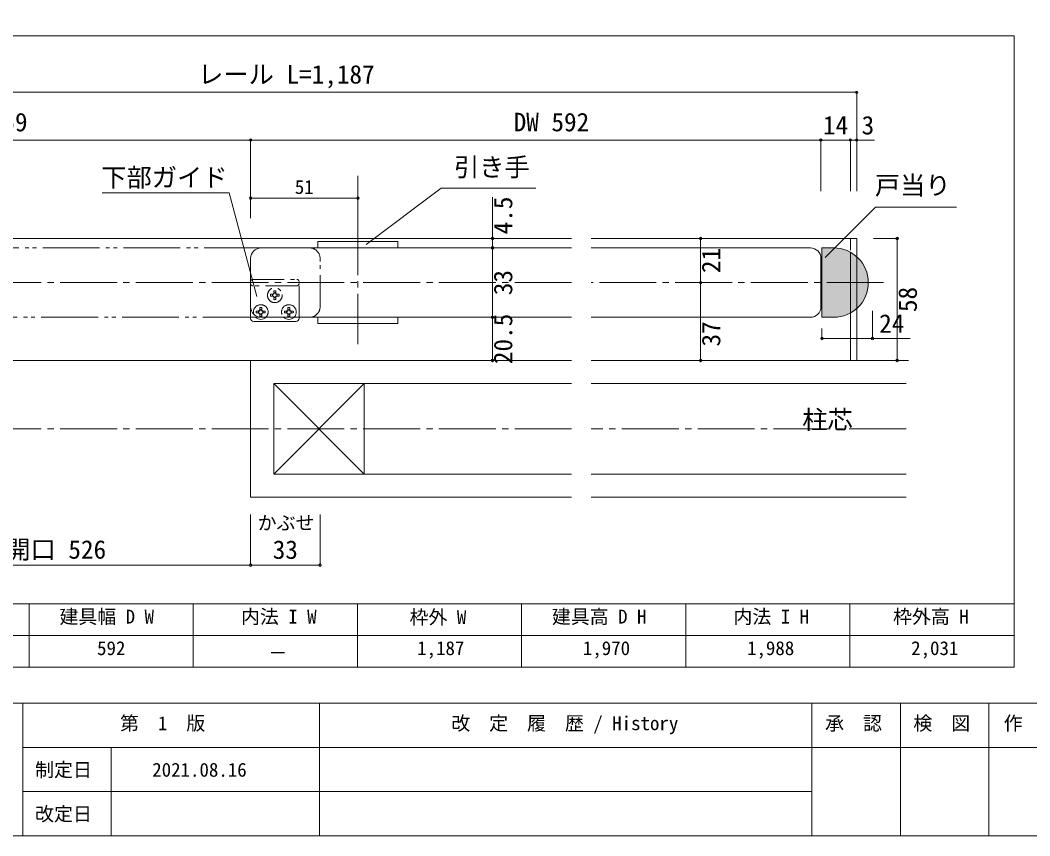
# Model space of a CAD drawing. Units: millimetres on the paper, enlarged 10 times, with parts at other scales. Extents: x -1985 to 2015, y -1370 to 1400.
# Drawn here: x -1179 to 420, y -1370 to -78 of the extents above; entities that cross this region are included whole.
import ezdxf
from ezdxf.enums import TextEntityAlignment as Align

# ---------------------------------------------------------------- set-up
doc = ezdxf.new("R2010")
doc.units = ezdxf.units.MM
doc.header["$LTSCALE"] = 10
doc.header["$PDMODE"] = 32
doc.header["$PDSIZE"] = 4
for name, pattern in [('CHAIN2', [12, 9, -1, 1, -1]), ('DOUBLE_CHAIN1', [8.8, 5, -1, 0.6, -0.6, 0.6, -1]), ('DOUBLE_CHAIN2', [12.8, 9, -1, 0.6, -0.6, 0.6, -1])]:
    doc.linetypes.add(name, pattern=pattern)
doc.layers.add('1-1_0', color=7, linetype='Continuous', lineweight=20)
doc.layers.add('2-0_18', color=7, linetype='Continuous', lineweight=20)
doc.styles.add('ＭＳ ゴシック', font='')
doc.styles.get('ＭＳ ゴシック').set_extended_font_data('MS Gothic')

msp = doc.modelspace()

# ---------------------------------------------------------------- hatches: boundary and pattern name
at = {"layer": '2-0_18'}
for points in [[(164.14, -493.34, 0.41421), (109.14, -438.34), (109.14, -493.34)], [(109.14, -548.34, 0.41421), (164.14, -493.34), (109.14, -493.34)]]:
    msp.add_hatch(color=9, dxfattribs=at).paths.add_polyline_path(points)

# ---------------------------------------------------------------- linework, layer by layer
at = {"layer": '1-1_0'}
for p, q in [((395, -102.5), (-1935, -102.5)), ((395, -102.5), (-1935, -102.5)), ((395, -102.5), (-1935, -102.5)), ((395, -102.5), (-1935, -102.5)), ((395, -1002.5), (395, -102.5)), ((395, -1002.5), (395, -102.5)), ((395, -1002.5), (-1935, -1002.5)), ((395, -1002.5), (-1935, -1002.5)), ((-1165, -1002.5), (-1165, -1102.5)), ((-905, -1002.5), (-905, -1102.5)), ((-645, -1002.5), (-645, -1102.5)), ((-385, -1002.5), (-385, -1102.5)), ((-125, -1002.5), (-125, -1102.5)), ((135, -1002.5), (135, -1102.5)), ((395, -1002.5), (395, -1102.5)), ((395, -1052.5), (-1935, -1052.5)), ((395, -1102.5), (-1935, -1102.5)), ((2015, -1160), (-1985, -1160)), ((-1175, -1160), (-1175, -1370)), ((-705, -1160), (-705, -1370)), ((75, -1160), (75, -1370)), ((215, -1160), (215, -1370)), ((355, -1160), (355, -1370)), ((2015, -1230), (-1175, -1230)), ((-1035, -1230), (-1035, -1370)), ((75, -1300), (-1175, -1300))]:
    msp.add_line(p, q, dxfattribs=at)
for points in [[(-1985, -1370), (2015, -1370), (2015, 1400), (-1985, 1400)], [(395, -1002.5), (-1935, -1002.5), (-1935, -1102.5)]]:
    msp.add_lwpolyline(points, dxfattribs=at)
at = {"layer": '2-0_18', "color": 4, "lineweight": 9}
for p, q in [((145.81, -191.74), (145.81, -348.39)), ((-814.19, -267.39), (-1595.41, -267.39)), ((-814.19, -267.39), (-814.19, -391.32)), ((89.14, -267.39), (-814.19, -267.39)), ((135.81, -267.39), (135.81, -348.39)), ((145.81, -267.39), (135.81, -267.39)), ((145.81, -267.39), (173.8, -267.39)), ((-644.19, -324.26), (-644.19, -391.32)), ((-848.25, -350.84), (-1049.34, -350.84)), ((-804.15, -515.44), (-848.25, -350.84)), ((-814.19, -359.44), (-644.19, -359.44)), ((-814.19, -359.44), (-814.19, -391.32)), ((-430.93, -423.34), (-430.93, -357.84)), ((-430.93, -423.34), (-430.93, -438.34)), ((-101.44, -423.34), (-101.44, -493.34)), ((209.93, -423.34), (172.45, -423.34)), ((209.93, -423.34), (209.93, -616.67)), ((-430.93, -438.34), (-430.93, -548.34)), ((-101.44, -493.34), (-101.44, -616.67)), ((170.81, -581.87), (170.81, -538.05)), ((-430.93, -548.34), (-430.93, -616.67)), ((90.81, -581.87), (90.81, -566.18)), ((90.81, -581.87), (170.81, -581.87)), ((170.81, -581.87), (230.48, -581.87)), ((-814.19, -941.08), (-814.19, -861.08)), ((-704.19, -941.08), (-704.19, -861.08)), ((-1590.41, -941.08), (-704.19, -941.08))]:
    msp.add_line(p, q, dxfattribs=at)
at = {"layer": '2-0_18'}
for p, q in [((-512.34, -343.91), (-631.32, -432.89)), ((-362.52, -343.91), (-512.34, -343.91)), ((-814.19, -423.34), (-1215, -423.34)), ((-814.19, -423.34), (-305.81, -423.34)), ((-707.52, -428.34), (-580.86, -428.34)), ((-707.52, -438.34), (-707.52, -428.34)), ((-580.86, -428.34), (-580.86, -438.34)), ((-275.03, -423.34), (145.81, -423.34)), ((135.81, -423.34), (135.81, -441.93)), ((145.81, -423.34), (145.81, -552.64)), ((-797.52, -438.34), (-305.81, -438.34)), ((72.48, -438.34), (-275.03, -438.34)), ((109.14, -438.34), (90.81, -438.34)), ((90.81, -438.34), (90.81, -548.34)), ((135.81, -445.24), (135.81, -616.67)), ((-814.19, -455.01), (-814.19, -531.67)), ((-814.19, -455.01), (-814.19, -531.67)), ((-814.19, -455.01), (-814.19, -531.67)), ((89.14, -455.01), (89.14, -531.67)), ((-814.19, -550.01), (-814.19, -548.43)), ((-809.19, -555.01), (-742.52, -555.01)), ((-797.52, -548.34), (-305.81, -548.34)), ((-737.52, -550.01), (-737.52, -548.43)), ((-707.52, -548.34), (-707.52, -558.34)), ((-707.52, -558.34), (-580.86, -558.34)), ((-580.86, -558.34), (-580.86, -548.34)), ((72.48, -548.34), (-275.03, -548.34)), ((90.81, -548.34), (109.14, -548.34)), ((145.81, -553.37), (145.81, -616.67)), ((-814.19, -616.67), (-1215, -616.67)), ((-814.19, -616.67), (-814.19, -833.34)), ((-814.19, -616.67), (-305.81, -616.67)), ((-275.03, -616.67), (223.95, -616.67)), ((227.77, -616.67), (172.45, -616.67)), ((-634.19, -653.34), (-777.52, -796.67)), ((-777.52, -653.34), (-634.19, -796.67)), ((-777.52, -653.34), (-777.52, -796.67)), ((-777.52, -653.34), (-305.81, -653.34)), ((-634.19, -653.34), (-634.19, -796.67)), ((-275.03, -653.34), (223.95, -653.34)), ((-777.52, -796.67), (-305.81, -796.67)), ((-275.03, -796.67), (223.95, -796.67)), ((-814.19, -833.34), (-305.81, -833.34)), ((-275.03, -833.34), (223.95, -833.34))]:
    msp.add_line(p, q, dxfattribs=at)
at = {"layer": '2-0_18', "color": 4, "linetype": 'CHAIN2', "lineweight": 9}
for p, q in [((-644.19, -391.32), (-644.19, -590.98)), ((-305.81, -493.34), (-1215, -493.34)), ((188.31, -493.34), (-275.03, -493.34)), ((-305.81, -725.01), (-1215, -725.01)), ((223.95, -725.01), (-275.03, -725.01))]:
    msp.add_line(p, q, dxfattribs=at)
at = {"layer": '2-0_18', "linetype": 'DOUBLE_CHAIN2'}
for p, q in [((-797.52, -438.34), (-1215, -438.34)), ((-799.83, -548.34), (-1215, -548.34))]:
    msp.add_line(p, q, dxfattribs=at)
at = {"layer": '2-0_18', "linetype": 'DOUBLE_CHAIN1'}
for p, q in [((-704.19, -531.67), (-704.19, -455.01)), ((-814.19, -548.43), (-814.19, -491.67)), ((-810.86, -488.34), (-740.86, -488.34)), ((-737.52, -548.43), (-737.52, -491.67)), ((-740.86, -498.34), (-810.86, -498.34)), ((-776.89, -510.45), (-776.9, -509.91)), ((-774.82, -510.45), (-774.81, -509.91)), ((-776.89, -516.23), (-776.9, -516.77)), ((-774.82, -516.23), (-774.81, -516.77)), ((-799.18, -537.11), (-799.2, -536.58)), ((-799.18, -542.9), (-799.2, -543.43)), ((-797.11, -537.11), (-797.1, -536.58)), ((-797.11, -542.9), (-797.1, -543.43)), ((-754.6, -537.11), (-754.61, -536.58)), ((-754.6, -542.9), (-754.61, -543.43)), ((-752.53, -537.11), (-752.52, -536.58)), ((-752.53, -542.9), (-752.52, -543.43))]:
    msp.add_line(p, q, dxfattribs=at)
at = {"layer": '2-0_18', "color": 4, "lineweight": 9}
for points in [[(145.81, -191.74), (-1652.08, -191.74), (-1652.08, -348.39)], [(135.81, -267.39), (89.14, -267.39), (89.14, -348.39)], [(303.9, -373.58), (175.8, -373.58), (95.79, -453.6)]]:
    msp.add_lwpolyline(points, dxfattribs=at)
at = {"layer": '2-0_18'}
msp.add_lwpolyline([(111.01, -438.37), (90.81, -438.37), (90.81, -548.34), (109.14, -548.34)], dxfattribs=at)
at = {"layer": '2-0_18', "linetype": 'DOUBLE_CHAIN1'}
for points in [[(-778.75, -512.3), (-779.28, -512.29), (-782.8, -511.85), (-779.4, -511.66)], [(-777.48, -511.71), (-778.75, -512.3), (-779.4, -511.66), (-778.13, -511.07)], [(-776.9, -509.91), (-777.35, -506.4), (-777.54, -509.8)], [(-774.23, -511.71), (-774.82, -510.45), (-774.17, -509.8), (-773.58, -511.07)], [(-774.81, -509.91), (-774.37, -506.4), (-774.17, -509.8)], [(-772.96, -512.3), (-772.43, -512.29), (-768.91, -511.85), (-772.32, -511.66)], [(-778.75, -514.37), (-779.28, -514.39), (-782.8, -514.83), (-779.4, -515.02)], [(-777.48, -514.97), (-776.89, -516.23), (-777.54, -516.88), (-778.13, -515.61)], [(-776.9, -516.77), (-777.35, -520.28), (-777.54, -516.88)], [(-774.81, -516.77), (-774.37, -520.28), (-774.17, -516.88)], [(-774.23, -514.97), (-772.96, -514.37), (-772.32, -515.02), (-773.58, -515.61)], [(-772.96, -514.37), (-772.43, -514.39), (-768.91, -514.83), (-772.32, -515.02)], [(-801.04, -538.97), (-801.57, -538.96), (-805.09, -538.52), (-801.69, -538.32)], [(-801.04, -541.04), (-801.57, -541.05), (-805.09, -541.49), (-801.69, -541.69)], [(-799.77, -538.38), (-801.04, -538.97), (-801.69, -538.32), (-800.42, -537.73)], [(-799.77, -541.63), (-799.18, -542.9), (-799.83, -543.55), (-800.42, -542.28)], [(-799.2, -536.58), (-799.64, -533.07), (-799.83, -536.47)], [(-799.2, -543.43), (-799.64, -546.94), (-799.83, -543.55)], [(-796.52, -538.38), (-797.11, -537.11), (-796.47, -536.47), (-795.88, -537.73)], [(-797.1, -536.58), (-796.66, -533.07), (-796.47, -536.47)], [(-797.1, -543.43), (-796.66, -546.94), (-796.47, -543.55)], [(-796.52, -541.63), (-795.25, -541.04), (-794.61, -541.69), (-795.88, -542.28)], [(-795.25, -538.97), (-794.72, -538.96), (-791.2, -538.52), (-794.61, -538.32)], [(-795.25, -541.04), (-794.72, -541.05), (-791.2, -541.49), (-794.61, -541.69)], [(-756.46, -538.97), (-756.99, -538.96), (-760.51, -538.52), (-757.1, -538.32)], [(-756.46, -541.04), (-756.99, -541.05), (-760.51, -541.49), (-757.1, -541.69)], [(-755.19, -538.38), (-756.46, -538.97), (-757.1, -538.32), (-755.84, -537.73)], [(-755.19, -541.63), (-754.6, -542.9), (-755.25, -543.55), (-755.84, -542.28)], [(-754.61, -536.58), (-755.05, -533.07), (-755.25, -536.47)], [(-754.61, -543.43), (-755.05, -546.94), (-755.25, -543.55)], [(-751.94, -538.38), (-752.53, -537.11), (-751.88, -536.47), (-751.29, -537.73)], [(-752.52, -536.58), (-752.08, -533.07), (-751.88, -536.47)], [(-752.52, -543.43), (-752.08, -546.94), (-751.88, -543.55)], [(-751.94, -541.63), (-750.67, -541.04), (-750.02, -541.69), (-751.29, -542.28)], [(-750.67, -538.97), (-750.14, -538.96), (-746.62, -538.52), (-750.02, -538.32)], [(-750.67, -541.04), (-750.14, -541.05), (-746.62, -541.49), (-750.02, -541.69)]]:
    msp.add_lwpolyline(points, dxfattribs=at)
for points in [[(-777.48, -511.71), (-776.89, -510.45), (-777.54, -509.8), (-778.13, -511.07)], [(-774.23, -511.71), (-772.96, -512.3), (-772.32, -511.66), (-773.58, -511.07)], [(-777.48, -514.97), (-778.75, -514.37), (-779.4, -515.02), (-778.13, -515.61)], [(-774.23, -514.97), (-774.82, -516.23), (-774.17, -516.88), (-773.58, -515.61)], [(-799.77, -541.63), (-801.04, -541.04), (-801.69, -541.69), (-800.42, -542.28)], [(-799.77, -538.38), (-799.18, -537.11), (-799.83, -536.47), (-800.42, -537.73)], [(-796.52, -541.63), (-797.11, -542.9), (-796.47, -543.55), (-795.88, -542.28)], [(-796.52, -538.38), (-795.25, -538.97), (-794.61, -538.32), (-795.88, -537.73)], [(-755.19, -541.63), (-756.46, -541.04), (-757.1, -541.69), (-755.84, -542.28)], [(-755.19, -538.38), (-754.6, -537.11), (-755.25, -536.47), (-755.84, -537.73)], [(-751.94, -541.63), (-752.53, -542.9), (-751.88, -543.55), (-751.29, -542.28)], [(-751.94, -538.38), (-750.67, -538.97), (-750.02, -538.32), (-751.29, -537.73)]]:
    msp.add_lwpolyline(points, close=True, dxfattribs=at)
msp.add_circle((-775.86, -513.34), 11.67, dxfattribs=at)
at = {"layer": '2-0_18'}
for centre, radius, start, end in [((-797.52, -455.01), 16.67, 90, 180), ((-797.52, -455.01), 16.67, 90, 180), ((-797.52, -455.01), 16.67, 90, 180), ((72.48, -455.01), 16.67, 0, 90), ((109.14, -493.34), 55, 0, 90), ((109.14, -493.34), 55, 270, 0), ((109.14, -493.34), 55, 270, 0), ((-797.52, -531.67), 16.67, 180, 270), ((-797.52, -531.67), 16.67, 180, 270), ((-797.52, -531.67), 16.67, 180, 270), ((72.48, -531.67), 16.67, 270, 0), ((-809.19, -550.01), 5, 180, 270), ((-798.15, -540.01), 11.67, 226.09703, 314.2551), ((-753.56, -540.01), 11.67, 226.24041, 314.06662), ((-742.52, -550.01), 5, 270, 0)]:
    msp.add_arc(centre, radius, start, end, dxfattribs=at)
at = {"layer": '2-0_18', "linetype": 'DOUBLE_CHAIN1'}
for centre, radius, start, end in [((-720.86, -455.01), 16.67, 0, 90), ((-810.86, -491.67), 3.33, 90, 180), ((-810.86, -495.01), 3.33, 180, 270), ((-740.86, -491.67), 3.33, 0, 90), ((-740.86, -495.01), 3.33, 270, 0), ((-775.86, -514.2), 7.94, 90, 100.80514), ((-775.86, -513.34), 3.58, 72.98773, 107.01227), ((-775.86, -514.2), 7.94, 79.19486, 90), ((-775, -513.34), 7.94, 169.19486, 190.80514), ((-775.86, -513.34), 3.58, 162.98773, 197.01227), ((-775.86, -512.48), 7.94, 259.19486, 270), ((-775.86, -513.34), 3.58, 252.98773, 287.01227), ((-775.86, -512.48), 7.94, 270, 280.80514), ((-775.86, -513.34), 3.58, 342.98773, 17.01227), ((-776.71, -513.34), 7.94, 349.19486, 10.80514), ((-798.15, -540.01), 11.67, 314.2551, 226.09703), ((-797.29, -540.01), 7.94, 169.19486, 190.80514), ((-798.15, -540.01), 3.58, 162.98773, 197.01227), ((-798.15, -540.87), 7.94, 90, 100.80514), ((-798.15, -540.01), 3.58, 72.98773, 107.01227), ((-798.15, -540.01), 3.58, 252.98773, 287.01227), ((-798.15, -540.87), 7.94, 79.19486, 90), ((-798.15, -540.01), 3.58, 342.98773, 17.01227), ((-799.01, -540.01), 7.94, 349.19486, 10.80514), ((-753.56, -540.01), 11.67, 314.06662, 226.24041), ((-752.71, -540.01), 7.94, 169.19486, 190.80514), ((-753.56, -540.01), 3.58, 162.98773, 197.01227), ((-753.56, -540.87), 7.94, 90, 100.80514), ((-753.56, -540.01), 3.58, 72.98773, 107.01227), ((-753.56, -540.01), 3.58, 252.98773, 287.01227), ((-753.56, -540.87), 7.94, 79.19486, 90), ((-753.56, -540.01), 3.58, 342.98773, 17.01227), ((-754.42, -540.01), 7.94, 349.19486, 10.80514), ((-720.86, -531.67), 16.67, 270, 0), ((-798.15, -539.14), 7.94, 259.19486, 270), ((-798.15, -539.14), 7.94, 270, 280.80514), ((-753.56, -539.14), 7.94, 259.19486, 270), ((-753.56, -539.14), 7.94, 270, 280.80514)]:
    msp.add_arc(centre, radius, start, end, dxfattribs=at)
at = {"layer": '2-0_18', "color": 4}
for p in [(145.81, -191.74), (-814.19, -267.39), (89.14, -267.39), (135.81, -267.39), (145.81, -267.39), (-814.19, -359.44), (-644.19, -359.44), (-430.93, -423.34), (-101.44, -423.34), (209.93, -423.34), (-430.93, -438.34), (-101.44, -493.34), (-430.93, -548.34), (90.81, -581.87), (170.81, -581.87), (-430.93, -616.67), (-101.44, -616.67), (209.93, -616.67), (-814.19, -941.08), (-704.19, -941.08)]:
    msp.add_point(p, dxfattribs=at)
at = {"layer": '2-0_18'}
msp.add_point((-814.19, -267.39), dxfattribs=at)
at = {"layer": '2-0_18', "color": 9}
msp.add_solid([(90.81, -438.34), (109.14, -438.34), (90.81, -548.34), (109.14, -548.34)], dxfattribs=at)

# ---------------------------------------------------------------- texts
at = {"layer": '1-1_0', "style": 'ＭＳ ゴシック'}
for s, p in [('建具幅 D W', (-1117.05, -1040.24)), ('内法 I W', (-829.48, -1040.24)), ('枠外 W', (-562.43, -1041.02)), ('建具高 D H', (-337.05, -1040.24)), ('内法 I H', (-49.48, -1040.24)), ('枠外高 H', (203.34, -1040.24)), ('592', (-1057.41, -1090.24)), ('1,187', (-550.41, -1090.24)), ('1,970', (-287.91, -1090.24)), ('1,988', (-27.91, -1090.24)), ('2,031', (232.09, -1090.24)), ('第\u30001\u3000版', (-1020.97, -1209.21)), ('改\u3000定\u3000履\u3000歴 / History', (-496.31, -1209.21)), ('承\u3000認', (95.74, -1209.21)), ('検\u3000図', (235.6, -1209.21)), ('作\u3000成', (378.67, -1209.21)), ('制定日', (-1155.61, -1282.92)), ('2021.08.16', (-970, -1282.92)), ('改定日', (-1155.61, -1352.92))]:
    msp.add_text(s, height=21.99, dxfattribs=at).set_placement(p, align=Align.BOTTOM_LEFT)
at = {"layer": '2-0_18', "style": 'ＭＳ ゴシック'}
for s, height, p in [('レール L=1,187', 29.33, (-897.36, -186.74)), ('559', 29.33, (-1227.3, -262.39)), ('DW 592', 29.33, (-397.59, -262.39)), ('14', 29.33, (92.32, -267.39)), ('3', 29.33, (153.58, -267.39)), ('引き手', 29.33, (-492.07, -333.81)), ('下部ガイド', 29.33, (-1050.76, -350.15)), ('51', 21.99, (-744.19, -359.44)), ('戸当り', 29.33, (174.57, -362.6)), ('24', 29.33, (181.43, -581.66)), ('柱芯', 29.33, (59.65, -734.05)), ('かぶせ', 21.99, (-803.01, -891.57)), ('有効開口 526', 29.33, (-1282.87, -939.71)), ('33', 29.33, (-779.19, -939.95)), ('－', 21.99, (-786.2, -1097.83))]:
    msp.add_text(s, height=height, dxfattribs=at).set_placement(p, align=Align.BOTTOM_LEFT)
for s, p in [('4.5', (-390.93, -416.9)), ('21', (-61.44, -478.34)), ('33', (-390.93, -513.34)), ('58', (249.93, -540.01)), ('20.5', (-390.93, -622.51)), ('37', (-61.44, -594.58))]:
    msp.add_text(s, height=29.33, rotation=90, dxfattribs=at).set_placement(p, align=Align.BOTTOM_LEFT)

doc.saveas('drawing.dxf')
